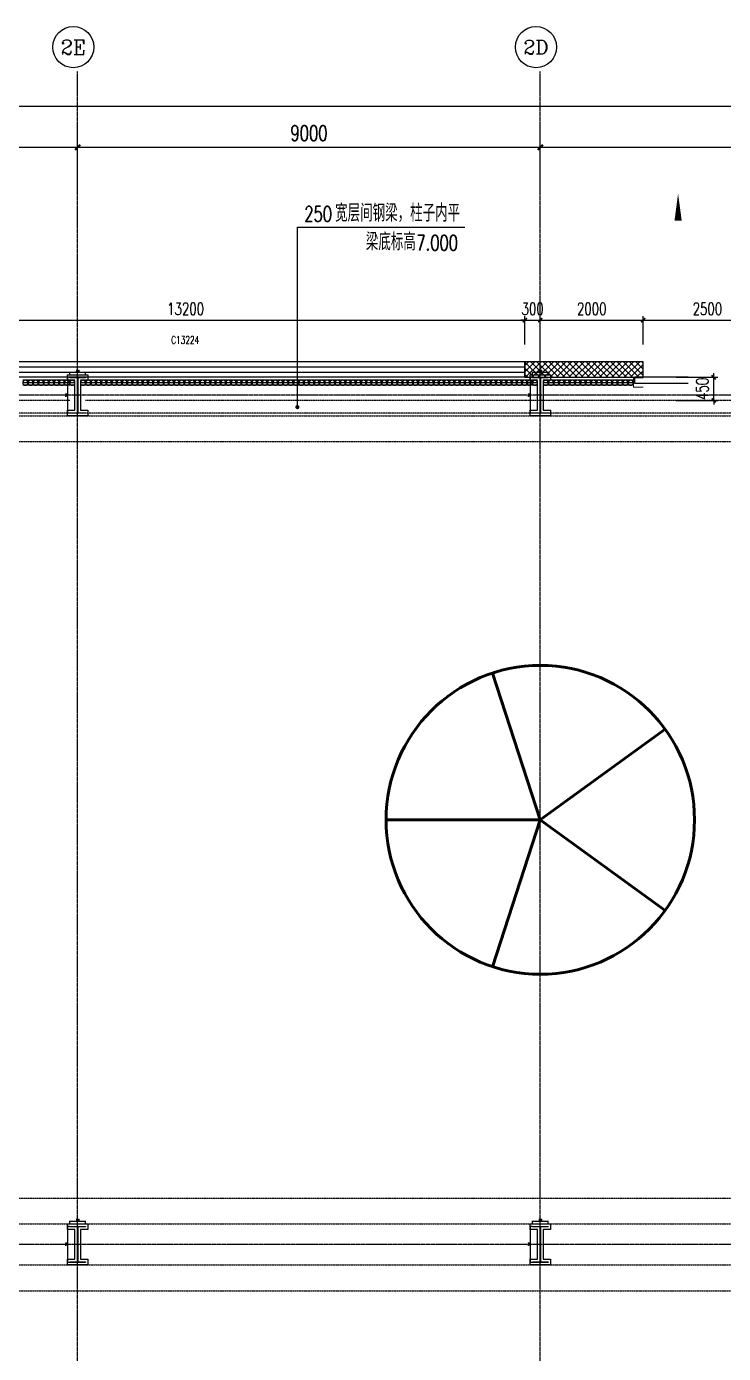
# Model space of a CAD drawing. Extents: x -954573 to 446329, y 489853 to 1226784.
# Drawn here: x -165849 to -152291, y 703950 to 729736 of the extents above; entities that cross this region are included whole.
import ezdxf
from ezdxf.enums import TextEntityAlignment as Align

# ---------------------------------------------------------------- set-up
doc = ezdxf.new("R2010")
doc.units = 0
doc.header["$LTSCALE"] = 10
doc.header["$MEASUREMENT"] = 0
for name, pattern in [('10平面$0$10平面$0$DASH', [0.35, 0.25, -0.1]), ('10平面$0$DOTE', [2.42, 2, -0.2, 0.02, -0.2]), ('10平面$1$DASH', [0.35, 0.25, -0.1])]:
    doc.linetypes.add(name, pattern=pattern)
doc.layers.get('Defpoints').update_dxf_attribs({"color": 210})
for name, color, linetype in [('10平面$0$10平面$0$WINDOW', 8, 'Continuous'), ('10平面$0$A-AXIS-D', 8, 'Continuous'), ('10平面$0$A-AXIS-DOTE', 8, '10平面$0$DOTE'), ('10平面$0$A-AXIS-DP', 8, 'Continuous'), ('10平面$0$A-AXIS-SYMB', 8, 'Continuous'), ('10平面$0$A-HATCH-2', 8, 'Continuous'), ('10平面$0$A-HRAIL', 8, 'Continuous'), ('10平面$0$A-LIN-V', 8, 'Continuous'), ('10平面$0$A-SFCE', 8, 'Continuous'), ('10平面$0$A-WINDOW', 8, 'Continuous'), ('10平面$0$AS-COLN', 8, 'Continuous'), ('10平面$0$AS-WALL', 8, 'Continuous'), ('10平面$0$DIM_SYMB', 8, 'Continuous'), ('10平面$0$PUB_HATCH', 8, 'Continuous'), ('10平面$0$PUB_TEXT', 8, 'Continuous'), ('10平面$0$建-窗', 8, 'Continuous'), ('10平面$0$建-门窗编号', 8, 'Continuous'), ('A-LIN-V', 9, 'Continuous')]:
    doc.layers.add(name, color=color, linetype=linetype)
doc.styles.add('10平面$0$_TCH_AXIS', font='COMPLEX', dxfattribs={"bigfont": 'GBCBIG'})
doc.styles.add('10平面$0$_TCH_DIM', font='SIMPLEX', dxfattribs={"bigfont": 'GBCBIG'})
doc.styles.add('10平面$0$_TCH_DIM_T3', font='SIMPLEX', dxfattribs={"width": 0.705882, "bigfont": 'GBCBIG'})
doc.styles.add('10平面$0$A-WIN-LABEL', font='SIMPLEX', dxfattribs={"bigfont": 'GBCBIG'})
doc.dimstyles.new('10平面$0$_TCH_ARCH&&10', dxfattribs={"dimtxt": 29.75, "dimasz": 10, "dimexe": 10, "dimexo": 10, "dimgap": 12.625, "dimtad": 1, "dimdec": 0, "dimzin": 0, "dimdsep": 46, "dimtxsty": '10平面$0$_TCH_DIM_T3', "dimblk": '10平面$0$_ArchTick', "dimcen": 0.09, "dimclrt": 7, "dimazin": 2, "dimtfac": 1, "dimtdec": 0, "dimtix": 1, "dimtmove": 2, "dimatfit": 3, "dimfxl": 0, "dimtolj": 1, "dimtzin": 0, "dimarcsym": 0})
doc.dimstyles.new('10平面$0$_TCH_ARCH&&100', dxfattribs={"dimtxt": 297.5, "dimasz": 100, "dimexe": 100, "dimexo": 100, "dimgap": 126.25, "dimtad": 1, "dimdec": 0, "dimzin": 0, "dimdsep": 46, "dimtxsty": '10平面$0$_TCH_DIM_T3', "dimblk": '10平面$0$_ArchTick', "dimcen": 0.09, "dimclrt": 7, "dimazin": 2, "dimtfac": 1, "dimtdec": 0, "dimtix": 1, "dimtmove": 2, "dimatfit": 3, "dimfxl": 0, "dimtolj": 1, "dimtzin": 0, "dimarcsym": 0})
doc.dimstyles.new('10平面$0$_TCH_ARCH&&80', dxfattribs={"dimtxt": 238, "dimasz": 80, "dimexe": 80, "dimexo": 80, "dimgap": 101, "dimtad": 1, "dimdec": 0, "dimzin": 0, "dimdsep": 46, "dimtxsty": '10平面$0$_TCH_DIM_T3', "dimblk": '10平面$0$_ArchTick', "dimcen": 0.09, "dimclrt": 7, "dimazin": 2, "dimtfac": 1, "dimtdec": 0, "dimtix": 1, "dimtmove": 2, "dimatfit": 3, "dimfxl": 0, "dimtolj": 1, "dimtzin": 0, "dimarcsym": 0})

# ---------------------------------------------------------------- blocks, each defined once
blk = doc.blocks.new('10平面$0$_ArchTick')
at = {"color": 0, "linetype": 'ByBlock', "const_width": 0.4}
blk.add_lwpolyline([(-0.5, -0.5), (0.5, 0.5)], dxfattribs=at)
blk = doc.blocks.new('*D3076')
at = {"layer": '10平面$0$A-AXIS-D', "color": 0, "lineweight": -2}
for p, q in [((46882, -78290), (46882, -77330)), ((55882, -78290), (55882, -77330)), ((46882, -77430), (55882, -77430))]:
    blk.add_line(p, q, dxfattribs=at)
at = {"layer": 'Defpoints', "color": 0}
for p in [(55882, -77430), (46882, -78390), (55882, -78390)]:
    blk.add_point(p, dxfattribs=at)
at = {"layer": '10平面$0$A-AXIS-D', "color": 0, "lineweight": -2, "xscale": 100, "yscale": 100, "zscale": 100, "rotation": 180}
blk.add_blockref('10平面$0$_ArchTick', (46882, -77430), dxfattribs=at)
at = {"layer": '10平面$0$A-AXIS-D', "color": 0, "lineweight": -2, "xscale": 100, "yscale": 100, "zscale": 100}
blk.add_blockref('10平面$0$_ArchTick', (55882, -77430), dxfattribs=at)
at = {"layer": '10平面$0$A-AXIS-D', "color": 7, "insert": (51382, -77155), "char_height": 297.5, "attachment_point": 5, "style": '10平面$0$_TCH_DIM_T3'}
blk.add_mtext('\\A1;9000', dxfattribs=at)
blk = doc.blocks.new('*D3077')
at = {"layer": '10平面$0$A-AXIS-D', "color": 0, "lineweight": -2}
for p, q in [((55882, -78290), (55882, -77330)), ((64882, -78290), (64882, -77330)), ((55882, -77430), (64882, -77430))]:
    blk.add_line(p, q, dxfattribs=at)
at = {"layer": 'Defpoints', "color": 0}
for p in [(64882, -77430), (55882, -78390), (64882, -78390)]:
    blk.add_point(p, dxfattribs=at)
at = {"layer": '10平面$0$A-AXIS-D', "color": 0, "lineweight": -2, "xscale": 100, "yscale": 100, "zscale": 100, "rotation": 180}
blk.add_blockref('10平面$0$_ArchTick', (55882, -77430), dxfattribs=at)
at = {"layer": '10平面$0$A-AXIS-D', "color": 0, "lineweight": -2, "xscale": 100, "yscale": 100, "zscale": 100}
blk.add_blockref('10平面$0$_ArchTick', (64882, -77430), dxfattribs=at)
at = {"layer": '10平面$0$A-AXIS-D', "color": 7, "insert": (60382, -77155), "char_height": 297.5, "attachment_point": 5, "style": '10平面$0$_TCH_DIM_T3'}
blk.add_mtext('\\A1;9000', dxfattribs=at)
blk = doc.blocks.new('*D3078')
at = {"layer": '10平面$0$A-AXIS-D', "color": 0, "lineweight": -2}
for p, q in [((64882, -78290), (64882, -77330)), ((73882, -78290), (73882, -77330)), ((64882, -77430), (73882, -77430))]:
    blk.add_line(p, q, dxfattribs=at)
at = {"layer": 'Defpoints', "color": 0}
for p in [(73882, -77430), (64882, -78390), (73882, -78390)]:
    blk.add_point(p, dxfattribs=at)
at = {"layer": '10平面$0$A-AXIS-D', "color": 0, "lineweight": -2, "xscale": 100, "yscale": 100, "zscale": 100, "rotation": 180}
blk.add_blockref('10平面$0$_ArchTick', (64882, -77430), dxfattribs=at)
at = {"layer": '10平面$0$A-AXIS-D', "color": 0, "lineweight": -2, "xscale": 100, "yscale": 100, "zscale": 100}
blk.add_blockref('10平面$0$_ArchTick', (73882, -77430), dxfattribs=at)
at = {"layer": '10平面$0$A-AXIS-D', "color": 7, "insert": (69382, -77155), "char_height": 297.5, "attachment_point": 5, "style": '10平面$0$_TCH_DIM_T3'}
blk.add_mtext('\\A1;9000', dxfattribs=at)
blk = doc.blocks.new('*D3082')
at = {"layer": '10平面$0$A-AXIS-D', "color": 0, "lineweight": -2}
for p, q in [((-65318, -78190), (-65318, -76530)), ((92682, -78190), (92682, -76530)), ((-65318, -76630), (92682, -76630))]:
    blk.add_line(p, q, dxfattribs=at)
at = {"layer": 'Defpoints', "color": 0}
for p in [(92682, -76630), (-65318, -78290), (92682, -78290)]:
    blk.add_point(p, dxfattribs=at)
at = {"layer": '10平面$0$A-AXIS-D', "color": 0, "lineweight": -2, "xscale": 100, "yscale": 100, "zscale": 100, "rotation": 180}
blk.add_blockref('10平面$0$_ArchTick', (-65318, -76630), dxfattribs=at)
at = {"layer": '10平面$0$A-AXIS-D', "color": 0, "lineweight": -2, "xscale": 100, "yscale": 100, "zscale": 100}
blk.add_blockref('10平面$0$_ArchTick', (92682, -76630), dxfattribs=at)
at = {"layer": '10平面$0$A-AXIS-D', "color": 7, "insert": (13682, -76355), "char_height": 297.5, "attachment_point": 5, "style": '10平面$0$_TCH_DIM_T3'}
blk.add_mtext('\\A1;158000', dxfattribs=at)
blk = doc.blocks.new('10平面$0$WINDOW2DLIB$DYNSTYLE$00000005')
at = {"color": 0}
for points in [[(-0.5, 0.5), (-0.5, -0.5)], [(-0.5, 0.5), (0.5, 0.5)], [(0.5, -0.5), (0.5, 0.5)], [(0.5, 0.1667), (-0.5, 0.1667)], [(0.5, -0.1667), (-0.5, -0.1667)], [(-0.5, -0.5), (0.5, -0.5)]]:
    blk.add_lwpolyline(points, dxfattribs=at)
blk = doc.blocks.new('10平面$0$10平面$0$$DorLib2D$00000126')
at = {"color": 0, "linetype": 'Continuous'}
for p, q in [((-0.532, 0.5), (-0.532, 0.9)), ((0.532, 0.9), (0.532, 0.5))]:
    blk.add_line(p, q, dxfattribs=at)
at = {"color": 0, "linetype": '10平面$0$10平面$0$DASH'}
for p, q in [((-0.532, 0.9), (0.532, 0.9)), ((-0.532, 0.5), (0.532, 0.5))]:
    blk.add_line(p, q, dxfattribs=at)
blk = doc.blocks.new('10平面$0$42343243')
at = {"layer": '10平面$0$PUB_HATCH'}
h = blk.add_hatch(dxfattribs=at)
h.set_pattern_fill('多孔材料', color=256, scale=30, style=0)
h.set_pattern_definition([(45, (60, 0), (-60.000061, 60.000061), []), (135, (60, 0), (-60.000061, -60.000061), [])])
h.paths.add_polyline_path([(-153854, 1223170), (-156154, 1223170), (-156154, 1222870), (-153854, 1222870)])
at = {"layer": '10平面$0$AS-WALL'}
for p, q in [((-153854, 1223170), (-156154, 1223170)), ((-156154, 1223170), (-156154, 1222870)), ((-153854, 1222870), (-153854, 1223170)), ((-156154, 1222870), (-153854, 1222870))]:
    blk.add_line(p, q, dxfattribs=at)
at = {"layer": '10平面$0$10平面$0$WINDOW', "xscale": 5000, "yscale": 300, "zscale": 300, "rotation": 180}
blk.add_blockref('10平面$0$10平面$0$$DorLib2D$00000126', (-151354, 1223020), dxfattribs=at)
at = {"layer": '10平面$0$建-窗'}
ref = blk.add_blockref('10平面$0$WINDOW2DLIB$DYNSTYLE$00000005', (-162754, 1223020), dxfattribs=dict(at, xscale=-13200, yscale=-300, zscale=300, rotation=359.9999999996728))
ref.add_attrib('A', 'C13224', (-163034, 1223521), dxfattribs={"layer": '10平面$0$建-门窗编号', "height": 148.8, "style": '10平面$0$A-WIN-LABEL', "width": 0.705882})
blk = doc.blocks.new('*D3378')
at = {"layer": '10平面$0$A-AXIS-DP', "color": 0, "lineweight": -2}
for p, q in [((-153210, 722920), (-152402, 722920)), ((-152482, 722920), (-152482, 723000)), ((-152482, 722470), (-152482, 722920)), ((-153210, 722470), (-152402, 722470)), ((-152482, 722470), (-152482, 722390))]:
    blk.add_line(p, q, dxfattribs=at)
at = {"layer": 'Defpoints', "color": 0}
for p in [(-153290, 722920), (-152482, 722920), (-153290, 722470)]:
    blk.add_point(p, dxfattribs=at)
at = {"layer": '10平面$0$A-AXIS-DP', "color": 0, "lineweight": -2, "xscale": 80, "yscale": 80, "zscale": 80}
for p, rotation in [((-152482, 722920), 270), ((-152482, 722470), 90)]:
    blk.add_blockref('10平面$0$_ArchTick', p, dxfattribs=dict(at, rotation=rotation))
at = {"layer": '10平面$0$A-AXIS-DP', "color": 7, "insert": (-152702, 722695), "char_height": 238, "attachment_point": 5, "rotation": 90, "style": '10平面$0$_TCH_DIM_T3'}
blk.add_mtext('\\A1;450', dxfattribs=at)
blk = doc.blocks.new('*D3404')
at = {"layer": '10平面$0$A-AXIS-DP', "color": 0, "lineweight": -2}
for p, q in [((-195790, 766880), (-195790, 766929)), ((-195790, 766919), (-195490, 766919)), ((-195490, 766880), (-195490, 766929))]:
    blk.add_line(p, q, dxfattribs=at)
at = {"layer": 'Defpoints', "color": 0}
for p in [(-195490, 766919), (-195790, 766870), (-195490, 766870)]:
    blk.add_point(p, dxfattribs=at)
at = {"layer": '10平面$0$A-AXIS-DP', "color": 0, "lineweight": -2, "xscale": 10, "yscale": 10, "zscale": 10, "rotation": 180}
blk.add_blockref('10平面$0$_ArchTick', (-195790, 766919), dxfattribs=at)
at = {"layer": '10平面$0$A-AXIS-DP', "color": 0, "lineweight": -2, "xscale": 10, "yscale": 10, "zscale": 10}
blk.add_blockref('10平面$0$_ArchTick', (-195490, 766919), dxfattribs=at)
at = {"layer": '10平面$0$A-AXIS-DP', "color": 7, "insert": (-195640, 766946), "char_height": 29.8, "attachment_point": 5, "style": '10平面$0$_TCH_DIM_T3'}
blk.add_mtext('\\A1;300', dxfattribs=at)
blk = doc.blocks.new('*D3405')
at = {"layer": '10平面$0$A-AXIS-DP', "color": 0, "lineweight": -2}
for p, q in [((-195800, 766820), (-195841, 766820)), ((-195831, 766120), (-195831, 766820)), ((-195800, 766120), (-195841, 766120))]:
    blk.add_line(p, q, dxfattribs=at)
at = {"layer": 'Defpoints', "color": 0}
for p in [(-195831, 766820), (-195790, 766820), (-195790, 766120)]:
    blk.add_point(p, dxfattribs=at)
at = {"layer": '10平面$0$A-AXIS-DP', "color": 0, "lineweight": -2, "xscale": 10, "yscale": 10, "zscale": 10}
for p, rotation in [((-195831, 766820), 90), ((-195831, 766120), 270)]:
    blk.add_blockref('10平面$0$_ArchTick', p, dxfattribs=dict(at, rotation=rotation))
at = {"layer": '10平面$0$A-AXIS-DP', "color": 7, "insert": (-195859, 766470), "char_height": 29.8, "attachment_point": 5, "rotation": 90, "style": '10平面$0$_TCH_DIM_T3'}
blk.add_mtext('\\A1;700', dxfattribs=at)
blk = doc.blocks.new('10平面$0$w42343')
at = {"layer": '10平面$0$A-HATCH-2', "linetype": '10平面$1$DASH'}
for p, q in [((-263654.2, 722170), (-128354.2, 722170)), ((-263654.2, 721670), (-128354.2, 721670)), ((-263654.2, 706970), (-128354.2, 706970)), ((-263654.2, 706470), (-128354.2, 706470)), ((-263654.2, 705670), (-128354.2, 705670)), ((-263654.2, 705170), (-128354.2, 705170))]:
    blk.add_line(p, q, dxfattribs=at)
blk = doc.blocks.new('10平面$0$w4324324')
at = {"layer": '10平面$0$A-HATCH-2', "lineweight": 60}
for q in [(-1694760, 686605), (-1697614, 684532), (-1691907, 684532), (-1696524, 681178), (-1692997, 681178)]:
    blk.add_line((-1694760, 683605), q, dxfattribs=at)
blk.add_circle((-1694760, 683605), 3000, dxfattribs=at)
blk = doc.blocks.new('10平面$0$ner546')
at = {"layer": '10平面$0$A-LIN-V'}
blk.add_blockref('10平面$0$w4324324', (631280, -46744), dxfattribs=at)
blk = doc.blocks.new('10平面$0$3333')
at = {"layer": '10平面$0$A-SFCE', "const_width": 20}
blk.add_lwpolyline([(-227064, 766320), (-227064, 766510), (-227244, 766510), (-227244, 766320)], dxfattribs=at)
blk = doc.blocks.new('10平面$0$99平面图例外参$0$$LinePat$圆环')
for points in [[(0, 150), (300, 150)], [(0, 0), (300, 0)], [(0, -150), (300, -150)]]:
    blk.add_lwpolyline(points)
at = {"color": 0}
blk.add_circle((150, 0), 150, dxfattribs=at)
blk = doc.blocks.new('10平面$0$34242343243')
at = {"layer": '10平面$0$A-HRAIL', "yscale": 0.3333333333333333, "zscale": 0.3333333333333333}
for p, xscale, rotation in [((-165822, 722814), -0.3384127415496768, 359.9999999997966), ((-165720, 722814), -0.3384127415496768, 359.9999999997966), ((-165619, 722814), -0.3384127415496768, 359.9999999997966), ((-165517, 722814), -0.3384127415496768, 359.9999999997966), ((-165416, 722814), -0.3384127415496768, 359.9999999997966), ((-165314, 722814), -0.3384127415496768, 359.9999999997966), ((-165213, 722814), -0.3384127415496768, 359.9999999997966), ((-165111, 722814), -0.3384127415496768, 359.9999999997966), ((-165010, 722814), -0.3384127415496768, 359.9999999997966), ((-164908, 722814), -0.3384127415496768, 359.9999999997966), ((-164699, 722814), -0.3368181818181785, 359.9999999997967), ((-164598, 722814), -0.3368181818181785, 359.9999999997967), ((-164497, 722814), -0.3368181818181785, 359.9999999997967), ((-164396, 722814), -0.3368181818181785, 359.9999999997967), ((-164295, 722814), -0.3368181818181785, 359.9999999997967), ((-164194, 722814), -0.3368181818181785, 359.9999999997967), ((-164093, 722814), -0.3368181818181785, 359.9999999997967), ((-163992, 722814), -0.3368181818181785, 359.9999999997967), ((-163891, 722814), -0.3368181818181785, 359.9999999997967), ((-163790, 722814), -0.3368181818181785, 359.9999999997967), ((-163689, 722814), -0.3368181818181785, 359.9999999997967), ((-163588, 722814), -0.3368181818181785, 359.9999999997967), ((-163487, 722814), -0.3368181818181785, 359.9999999997967), ((-163386, 722814), -0.3368181818181785, 359.9999999997967), ((-163285, 722814), -0.3368181818181785, 359.9999999997967), ((-163183, 722814), -0.3368181818181785, 359.9999999997967), ((-163082, 722814), -0.3368181818181785, 359.9999999997967), ((-162981, 722814), -0.3368181818181785, 359.9999999997967), ((-162880, 722814), -0.3368181818181785, 359.9999999997967), ((-162779, 722814), -0.3368181818181785, 359.9999999997967), ((-162678, 722814), -0.3368181818181785, 359.9999999997967), ((-162577, 722814), -0.3368181818181785, 359.9999999997967), ((-162476, 722814), -0.3368181818181785, 359.9999999997967), ((-162375, 722814), -0.3368181818181785, 359.9999999997967), ((-162274, 722814), -0.3368181818181785, 359.9999999997967), ((-162173, 722814), -0.3368181818181785, 359.9999999997967), ((-162072, 722814), -0.3368181818181785, 359.9999999997967), ((-161971, 722814), -0.3368181818181785, 359.9999999997967), ((-161870, 722814), -0.3368181818181785, 359.9999999997967), ((-161769, 722814), -0.3368181818181785, 359.9999999997967), ((-161668, 722814), -0.3368181818181785, 359.9999999997967), ((-161567, 722814), -0.3368181818181785, 359.9999999997967), ((-161466, 722814), -0.3368181818181785, 359.9999999997967), ((-161365, 722814), -0.3368181818181785, 359.9999999997967), ((-161264, 722814), -0.3368181818181785, 359.9999999997967), ((-161163, 722814), -0.3368181818181785, 359.9999999997967), ((-161062, 722814), -0.3368181818181785, 359.9999999997967), ((-160960, 722814), -0.3368181818181785, 359.9999999997967), ((-160859, 722814), -0.3368181818181785, 359.9999999997967), ((-160758, 722814), -0.3368181818181785, 359.9999999997967), ((-160657, 722814), -0.3368181818181785, 359.9999999997967), ((-160556, 722814), -0.3368181818181785, 359.9999999997967), ((-160455, 722814), -0.3368181818181785, 359.9999999997967), ((-160354, 722814), -0.3368181818181785, 359.9999999997967), ((-160253, 722814), -0.3368181818181785, 359.9999999997967), ((-160152, 722814), -0.3368181818181785, 359.9999999997967), ((-160051, 722814), -0.3368181818181785, 359.9999999997967), ((-159950, 722814), -0.3368181818181785, 359.9999999997967), ((-159849, 722814), -0.3368181818181785, 359.9999999997967), ((-159748, 722814), -0.3368181818181785, 359.9999999997967), ((-159647, 722814), -0.3368181818181785, 359.9999999997967), ((-159546, 722814), -0.3368181818181785, 359.9999999997967), ((-159445, 722814), -0.3368181818181785, 359.9999999997967), ((-159344, 722814), -0.3368181818181785, 359.9999999997967), ((-159243, 722814), -0.3368181818181785, 359.9999999997967), ((-159142, 722814), -0.3368181818181785, 359.9999999997967), ((-159041, 722814), -0.3368181818181785, 359.9999999997967), ((-158940, 722814), -0.3368181818181785, 359.9999999997967), ((-158839, 722814), -0.3368181818181785, 359.9999999997967), ((-158737, 722814), -0.3368181818181785, 359.9999999997967), ((-158636, 722814), -0.3368181818181785, 359.9999999997967), ((-158535, 722814), -0.3368181818181785, 359.9999999997967), ((-158434, 722814), -0.3368181818181785, 359.9999999997967), ((-158333, 722814), -0.3368181818181785, 359.9999999997967), ((-158232, 722814), -0.3368181818181785, 359.9999999997967), ((-158131, 722814), -0.3368181818181785, 359.9999999997967), ((-158030, 722814), -0.3368181818181785, 359.9999999997967), ((-157929, 722814), -0.3368181818181785, 359.9999999997967), ((-157828, 722814), -0.3368181818181785, 359.9999999997967), ((-157727, 722814), -0.3368181818181785, 359.9999999997967), ((-157626, 722814), -0.3368181818181785, 359.9999999997967), ((-157525, 722814), -0.3368181818181785, 359.9999999997967), ((-157424, 722814), -0.3368181818181785, 359.9999999997967), ((-157323, 722814), -0.3368181818181785, 359.9999999997967), ((-157222, 722814), -0.3368181818181785, 359.9999999997967), ((-157121, 722814), -0.3368181818181785, 359.9999999997967), ((-157020, 722814), -0.3368181818181785, 359.9999999997967), ((-156919, 722814), -0.3368181818181785, 359.9999999997967), ((-156818, 722814), -0.3368181818181785, 359.9999999997967), ((-156717, 722814), -0.3368181818181785, 359.9999999997967), ((-156616, 722814), -0.3368181818181785, 359.9999999997967), ((-156514, 722814), -0.3368181818181785, 359.9999999997967), ((-156413, 722814), -0.3368181818181785, 359.9999999997967), ((-156312, 722814), -0.3368181818181785, 359.9999999997967), ((-156211, 722814), -0.3368181818181785, 359.9999999997967), ((-156110, 722814), -0.3368181818181785, 359.9999999997967), ((-156009, 722814), -0.3368181818181785, 359.9999999997967), ((-155908, 722814), -0.3368181818181785, 359.9999999997967), ((-155697, 722814), -0.3444734679432198, 359.999999999795), ((-155593, 722814), -0.3444734679432198, 359.999999999795), ((-155490, 722814), -0.3444734679432198, 359.999999999795), ((-155387, 722814), -0.3444734679432198, 359.999999999795), ((-155283, 722814), -0.3444734679432198, 359.999999999795), ((-155180, 722814), -0.3444734679432198, 359.999999999795), ((-155077, 722814), -0.3444734679432198, 359.999999999795), ((-154973, 722814), -0.3444734679432198, 359.999999999795), ((-154870, 722814), -0.3444734679432198, 359.999999999795), ((-154767, 722814), -0.3444734679432198, 359.999999999795), ((-154663, 722814), -0.3444734679432198, 359.999999999795), ((-154560, 722814), -0.3444734679432198, 359.999999999795), ((-154457, 722814), -0.3444734679432198, 359.999999999795), ((-154353, 722814), -0.3444734679432198, 359.999999999795), ((-154250, 722814), -0.3444734679432198, 359.999999999795), ((-154147, 722814), -0.3444734679432198, 359.999999999795), ((-154043, 722814), -0.3444734679432198, 359.999999999795)]:
    blk.add_blockref('10平面$0$99平面图例外参$0$$LinePat$圆环', p, dxfattribs=dict(at, xscale=xscale, rotation=rotation))
at = {"layer": '10平面$0$A-SFCE', "rotation": 90}
blk.add_blockref('10平面$0$3333', (612467, 949974), dxfattribs=at)
blk = doc.blocks.new('*D4187')
at = {"layer": '10平面$0$A-AXIS-DP', "color": 0, "lineweight": -2}
for p, q in [((-169354, 723560), (-169354, 724110)), ((-156154, 723560), (-156154, 724110)), ((-169354, 724030), (-156154, 724030))]:
    blk.add_line(p, q, dxfattribs=at)
at = {"layer": 'Defpoints', "color": 0}
for p in [(-156154, 724030), (-169354, 723480), (-156154, 723480)]:
    blk.add_point(p, dxfattribs=at)
at = {"layer": '10平面$0$A-AXIS-DP', "color": 0, "lineweight": -2, "xscale": 80, "yscale": 80, "zscale": 80, "rotation": 180}
blk.add_blockref('10平面$0$_ArchTick', (-169354, 724030), dxfattribs=at)
at = {"layer": '10平面$0$A-AXIS-DP', "color": 0, "lineweight": -2, "xscale": 80, "yscale": 80, "zscale": 80}
blk.add_blockref('10平面$0$_ArchTick', (-156154, 724030), dxfattribs=at)
at = {"layer": '10平面$0$A-AXIS-DP', "color": 7, "insert": (-162754, 724250), "char_height": 238, "attachment_point": 5, "style": '10平面$0$_TCH_DIM_T3'}
blk.add_mtext('\\A1;13200', dxfattribs=at)
blk = doc.blocks.new('*D4188')
at = {"layer": '10平面$0$A-AXIS-DP', "color": 0, "lineweight": -2}
for p, q in [((-156154, 723560), (-156154, 724110)), ((-155854, 723560), (-155854, 724110)), ((-156154, 724030), (-156234, 724030)), ((-156154, 724030), (-155854, 724030)), ((-155854, 724030), (-155774, 724030))]:
    blk.add_line(p, q, dxfattribs=at)
at = {"layer": 'Defpoints', "color": 0}
for p in [(-155854, 724030), (-156154, 723480), (-155854, 723480)]:
    blk.add_point(p, dxfattribs=at)
at = {"layer": '10平面$0$A-AXIS-DP', "color": 0, "lineweight": -2, "xscale": 80, "yscale": 80, "zscale": 80}
blk.add_blockref('10平面$0$_ArchTick', (-156154, 724030), dxfattribs=at)
at = {"layer": '10平面$0$A-AXIS-DP', "color": 0, "lineweight": -2, "xscale": 80, "yscale": 80, "zscale": 80, "rotation": 180}
blk.add_blockref('10平面$0$_ArchTick', (-155854, 724030), dxfattribs=at)
at = {"layer": '10平面$0$A-AXIS-DP', "color": 7, "insert": (-156004, 724250), "char_height": 238, "attachment_point": 5, "style": '10平面$0$_TCH_DIM_T3'}
blk.add_mtext('\\A1;300', dxfattribs=at)
blk = doc.blocks.new('*D4189')
at = {"layer": '10平面$0$A-AXIS-DP', "color": 0, "lineweight": -2}
for p, q in [((-155854, 723560), (-155854, 724110)), ((-153854, 723560), (-153854, 724110)), ((-155854, 724030), (-153854, 724030))]:
    blk.add_line(p, q, dxfattribs=at)
at = {"layer": 'Defpoints', "color": 0}
for p in [(-153854, 724030), (-155854, 723480), (-153854, 723480)]:
    blk.add_point(p, dxfattribs=at)
at = {"layer": '10平面$0$A-AXIS-DP', "color": 0, "lineweight": -2, "xscale": 80, "yscale": 80, "zscale": 80, "rotation": 180}
blk.add_blockref('10平面$0$_ArchTick', (-155854, 724030), dxfattribs=at)
at = {"layer": '10平面$0$A-AXIS-DP', "color": 0, "lineweight": -2, "xscale": 80, "yscale": 80, "zscale": 80}
blk.add_blockref('10平面$0$_ArchTick', (-153854, 724030), dxfattribs=at)
at = {"layer": '10平面$0$A-AXIS-DP', "color": 7, "insert": (-154854, 724250), "char_height": 238, "attachment_point": 5, "style": '10平面$0$_TCH_DIM_T3'}
blk.add_mtext('\\A1;2000', dxfattribs=at)
blk = doc.blocks.new('*D4190')
at = {"layer": '10平面$0$A-AXIS-DP', "color": 0, "lineweight": -2}
for p, q in [((-153854, 723560), (-153854, 724110)), ((-151354, 723560), (-151354, 724110)), ((-153854, 724030), (-151354, 724030))]:
    blk.add_line(p, q, dxfattribs=at)
at = {"layer": 'Defpoints', "color": 0}
for p in [(-151354, 724030), (-153854, 723480), (-151354, 723480)]:
    blk.add_point(p, dxfattribs=at)
at = {"layer": '10平面$0$A-AXIS-DP', "color": 0, "lineweight": -2, "xscale": 80, "yscale": 80, "zscale": 80, "rotation": 180}
blk.add_blockref('10平面$0$_ArchTick', (-153854, 724030), dxfattribs=at)
at = {"layer": '10平面$0$A-AXIS-DP', "color": 0, "lineweight": -2, "xscale": 80, "yscale": 80, "zscale": 80}
blk.add_blockref('10平面$0$_ArchTick', (-151354, 724030), dxfattribs=at)
at = {"layer": '10平面$0$A-AXIS-DP', "color": 7, "insert": (-152604, 724250), "char_height": 238, "attachment_point": 5, "style": '10平面$0$_TCH_DIM_T3'}
blk.add_mtext('\\A1;2500', dxfattribs=at)
blk = doc.blocks.new('10平面$0$dote')
at = {"layer": '10平面$0$A-AXIS-D'}
for centre in [(55797.3, -75483.9), (64797.3, -75483.9)]:
    blk.add_circle(centre, 400, dxfattribs=at)
at = {"layer": '10平面$0$A-AXIS-DOTE', "ltscale": 2}
for p, q in [((55882.2, -169748.9), (55882.2, -75950)), ((64882.2, -169748.9), (64882.2, -75950)), ((98696.4, -82250), (-75513.6, -82250)), ((98696.4, -98750), (-75513.6, -98750))]:
    blk.add_line(p, q, dxfattribs=at)
at = {"layer": '10平面$0$PUB_TEXT', "style": '10平面$0$_TCH_AXIS'}
for s, height, p, p2 in [('2E', 282.17, (55555.4, -75625), (56039.2, -75625)), ('2D', 276.42, (64553.8, -75622.1), (65040.8, -75622.1))]:
    blk.add_text(s, height=height, dxfattribs=at).set_placement(p, p2, align=Align.FIT)
at = {"layer": '10平面$0$A-AXIS-D'}
for base, p1, p2, picture, middle in [((92682.2, -76630), (-65317.8, -78290), (92682.2, -78290), '*D3082', (13682.2, -76355)), ((55882.2, -77430), (46882.2, -78390), (55882.2, -78390), '*D3076', (51382.2, -77155)), ((64882.2, -77430), (55882.2, -78390), (64882.2, -78390), '*D3077', (60382.2, -77155)), ((73882.2, -77430), (64882.2, -78390), (73882.2, -78390), '*D3078', (69382.2, -77155))]:
    dim = blk.add_linear_dim(base=base, p1=p1, p2=p2, angle=0, dimstyle='10平面$0$_TCH_ARCH&&100', override={"dimgap": 0}, dxfattribs=at)
    dim.commit()
    dim.dimension.update_dxf_attribs({"geometry": picture, "text_midpoint": middle, "dimtype": 129})
blk = doc.blocks.new('10平面$0$3243243')
at = {"layer": '10平面$0$A-AXIS-SYMB'}
for p, q in [((-160580, 722340), (-160580, 725840)), ((-160580, 725840), (-157320, 725840))]:
    blk.add_line(p, q, dxfattribs=at)
at = {"layer": '10平面$0$A-AXIS-SYMB', "const_width": 40}
blk.add_lwpolyline([(-160580, 722320, 1), (-160580, 722360, 1)], format="xyb", close=True, dxfattribs=at)
at = {"layer": '10平面$0$A-SFCE', "color": 2, "linetype": '10平面$1$DASH'}
for p, q in [((-165004.2, 722470), (-173704.2, 722470)), ((-165004.2, 722220), (-173704.2, 722220))]:
    blk.add_line(p, q, dxfattribs=at)
at = {"layer": '10平面$0$A-SFCE', "linetype": '10平面$1$DASH'}
for p, q in [((-147004.2, 722470), (-164704.2, 722470)), ((-147004.2, 722220), (-164704.2, 722220))]:
    blk.add_line(p, q, dxfattribs=at)
at = {"layer": '10平面$0$PUB_TEXT', "style": '10平面$0$_TCH_DIM', "width": 0.705882}
for s, p in [('250', (-160445.2, 725945)), ('7.000', (-158265, 725385))]:
    blk.add_text(s, height=297.5, dxfattribs=at).set_placement(p)
at = {"layer": '10平面$0$PUB_TEXT', "style": '10平面$0$_TCH_DIM'}
for s, p in [('宽层间钢梁，柱子内平', (-159845.2, 725945)), ('梁底标高', (-159248, 725385))]:
    blk.add_text(s, height=337.59, dxfattribs=at).set_placement(p)
at = {"layer": '10平面$0$A-AXIS-DP', "color": 1}
dim = blk.add_aligned_dim(p1=(-153290, 722470), p2=(-153290, 722920), distance=-808, dimstyle='10平面$0$_TCH_ARCH&&80', dxfattribs=at)
dim.commit()
dim.dimension.update_dxf_attribs({"geometry": '*D3378', "text_midpoint": (-152702, 722695)})
blk = doc.blocks.new('10平面$0$nt66')
at = {"layer": '10平面$0$A-HATCH-2'}
blk.add_lwpolyline([(-195840, 766870), (-195440, 766870), (-195440, 766758), (-195586, 766758), (-195586, 766182), (-195440, 766182), (-195440, 766070), (-195840, 766070), (-195840, 766182), (-195694, 766182), (-195694, 766758), (-195840, 766758)], close=True, dxfattribs=at)
at = {"layer": '10平面$0$AS-COLN'}
blk.add_lwpolyline([(-195790, 766820), (-195490, 766820), (-195490, 766808), (-195636, 766808), (-195636, 766132), (-195490, 766132), (-195490, 766120), (-195790, 766120), (-195790, 766132), (-195644, 766132), (-195644, 766808), (-195790, 766808)], close=True, dxfattribs=at)
at = {"layer": '10平面$0$A-AXIS-DP'}
for p1, p2, distance, picture, middle in [((-195790, 766870), (-195490, 766870), 48.8, '*D3404', (-195640, 766946.2)), ((-195790, 766120), (-195790, 766820), 41.2, '*D3405', (-195858.7, 766470))]:
    dim = blk.add_aligned_dim(p1=p1, p2=p2, distance=distance, dimstyle='10平面$0$_TCH_ARCH&&10', dxfattribs=at)
    dim.commit()
    dim.dimension.update_dxf_attribs({"geometry": picture, "text_midpoint": middle})
blk = doc.blocks.new('10平面$0$33333')
for p in [(30786, -43900), (39786, -43900), (30786, -60400), (39786, -60400)]:
    blk.add_blockref('10平面$0$nt66', p)
blk = doc.blocks.new('10平面')
at = {"layer": '10平面$0$A-AXIS-SYMB'}
blk.add_lwpolyline([(-153174.2, 725030, 0, 0, 0), (-153174.2, 726490, 0, 140, 0), (-153174.2, 725965, 0, 0, 0)], format="xyseb", dxfattribs=at)
at = {"layer": '10平面$0$A-AXIS-DP'}
blk.add_blockref('10平面$0$3243243', (0, 0), dxfattribs=at)
at = {"layer": '10平面$0$A-LIN-V', "rotation": 90.00000000000001}
blk.add_blockref('10平面$0$ner546', (481006.5, 1777800), dxfattribs=at)
at = {"layer": '10平面$0$A-WINDOW'}
for name, p in [('10平面$0$42343243', (0, -499950)), ('10平面$0$33333', (0, 0)), ('10平面$0$w42343', (0, 0))]:
    blk.add_blockref(name, p, dxfattribs=at)
at = {"layer": '10平面$0$AS-WALL'}
blk.add_blockref('10平面$0$dote', (-220736.4, 804820), dxfattribs=at)
at = {"layer": '10平面$0$DIM_SYMB'}
blk.add_blockref('10平面$0$34242343243', (0, 0), dxfattribs=at)
at = {"layer": '10平面$0$A-AXIS-DP'}
for p1, p2, picture, middle in [((-169354.2, 723480), (-156154.2, 723480), '*D4187', (-162754.2, 724250)), ((-156154.2, 723480), (-155854.2, 723480), '*D4188', (-156004.2, 724250)), ((-155854.2, 723480), (-153854.2, 723480), '*D4189', (-154854.2, 724250)), ((-153854.2, 723480), (-151354.2, 723480), '*D4190', (-152604.2, 724250))]:
    dim = blk.add_aligned_dim(p1=p1, p2=p2, distance=550, dimstyle='10平面$0$_TCH_ARCH&&80', dxfattribs=at)
    dim.commit()
    dim.dimension.update_dxf_attribs({"geometry": picture, "text_midpoint": middle})

msp = doc.modelspace()

# ---------------------------------------------------------------- block references
at = {"layer": 'A-LIN-V'}
msp.add_blockref('10平面', (0, 0), dxfattribs=at)

doc.saveas('drawing.dxf')
